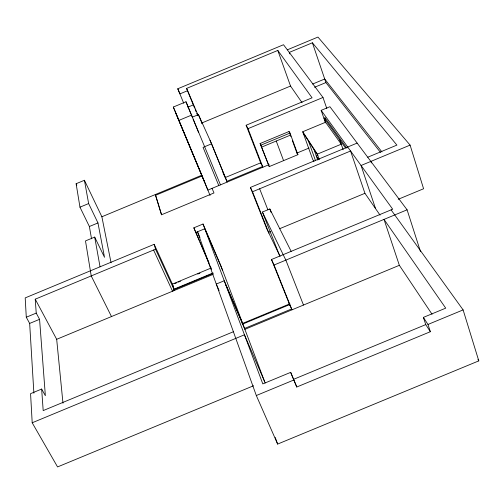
<?xml version="1.0" encoding="UTF-8"?>
<svg xmlns="http://www.w3.org/2000/svg" width="504" height="504" viewBox="0 0 504 504"><rect width="100%" height="100%" fill="white"/><g stroke="black" fill="none" stroke-linecap="round" stroke-linejoin="round"><path stroke-width="0.76" d="M183.739 103.251L177.773 88.773L283.513 44.73L322.995 97.474L326.806 108.555M194.607 108.089L186.587 88.421L277.798 50.431L312.077 97.801L246.147 125.238L260.952 163.579M198.129 115.378L187.608 90.682L179.972 93.864L177.773 88.773M287.324 49.827L317.955 37.069L410.099 145.114L423.581 188.761L398.223 199.282M367.725 157.223L396.906 145.102L312.392 42.79L289.264 52.422L289.787 53.89M269.199 164.6L207.868 190.096L173.326 107.043L185.989 101.77L220.462 184.861M187.872 107.163L193.391 104.863M178.75 120.443L191.785 115.019M192.389 117.136L198.431 114.622L211.623 143.804L227.184 182.064M201.569 123.083L290.531 86.052L302.091 102.715M312.625 84.036L324.702 79.008L381.944 151.931M91.526 238.795L89.378 226.504L79.966 207.169L76.123 183.727L84.426 180.268L101.877 216.77L111.069 262.804M314.565 87.28L325.912 82.562L380.495 152.428M211.623 143.804L203.062 147.37L218.78 185.554M246.147 125.238L248.012 128.665L322.995 97.474M79.966 207.169L88.635 203.566L84.426 180.268M325.496 122.856L321.155 110.351L329.912 106.709L407.093 209.815L420.462 251.502M260.146 143.514L289.031 131.506L290.008 133.062L297.921 154.678L269.243 166.597L260.146 143.514L269.243 166.597M325.565 122.252L302.734 131.746L317.356 154.13L341.246 144.194L325.565 122.252L324.16 118.201L325.042 117.835L346.865 148.138M261.028 145.114L290.008 133.062M261.765 147.048L290.72 135.009M101.877 216.77L201.821 175.209L173.326 107.043M161.595 214.78L155.623 195.281L202.123 175.946M89.378 226.504L97.965 222.938L88.635 203.566M225.2 177.572L260.663 162.83L262.597 166.465L226.876 181.314L210.023 140.263M97.965 222.938L104.511 257.286L94.689 237.101L85.491 240.918L91.224 275.927L111.478 316.556M296.787 153.128L309.053 148.031M280.079 256.391L266.717 228.621L250.406 187.438L357.134 143.086M250.406 187.438L252.51 191.753L350.57 151.005L364.928 193.303L380.073 215.145M154.186 244.314L155.547 249.209L174.434 290.43L172.948 285.308L154.186 244.314L25.2 297.902L26.284 317.23L29.66 323.429L33.888 393.221M211.478 269.356L193.845 227.833L203.036 224.015L220.771 265.457L265.142 383.015M253.581 385.755L57.563 466.931L32.199 422.774L30.568 393.649L41.649 389.056L45.36 395.697L39.57 319.316L36.225 313.097L35.23 299.187L155.547 249.209M195.539 232.596L204.807 228.74L222.642 270.421M410.099 145.114L361.053 165.488L375.587 208.675M279.191 254.552L262.408 212.052L269.81 208.977L291.154 251.351M26.284 317.23L36.225 313.097M29.66 323.429L39.57 319.316M268.582 232.357L270.679 231.487M279.512 228.766L364.928 193.303M211.245 267.977L172.399 284.105L173.88 289.22L213.041 272.96M174.737 283.613L176.898 282.719M178.334 282.12L180.495 281.226M197.757 274.056L199.912 273.162M213.217 273.37L173.111 290.021L173.477 290.827M62.975 403.206L56.681 339.305L213.085 274.384M219.089 290.562L216.266 284.061L224.249 280.753L242.827 324.015L289.624 304.611L289.976 305.487L271.498 259.51L392.698 209.21L321.155 110.351M271.498 259.51L274.056 265.022L407.093 209.815M242.103 323.625L289.869 303.817M233.396 331.739L43.193 410.596L41.649 389.056M244.509 328.482L291.621 308.952L288.968 303.181M432.06 314.257L399.351 265.312L244.887 329.345L225.842 285.025M32.199 422.774L244.446 334.795L264.474 381.245M399.351 265.312L384.01 219.398L445.725 308.146L423.373 317.4L427.978 324.456L430.366 331.708L296.774 387.009L290.676 372.355L262.804 383.897L203.036 224.015M430.366 331.708L425.754 324.601L293.567 379.336L290.676 372.355M391.098 209.878L463.113 309.91L478.8 360.877L277.635 444.081L256.316 395.533L293.863 379.984L296.774 387.009M427.978 324.456L463.113 309.91M324.16 118.201L345.549 148M477.912 359.585L478.8 360.877M303.169 132.949L317.797 155.377M316.216 155.736L318.748 159.642M313.967 161.463L312.719 159.503L302.734 131.746M297.259 153.607L297.921 154.678M35.23 299.187L56.681 339.305M262.408 212.052L285.85 260.127L303.484 305.052M76.123 183.727L76.803 185.126M153.594 250.016L172.526 291.224M186.587 88.421L187.608 90.682M222.938 172.614L224.86 176.898M155.623 195.281L155.295 194.557L161.488 214.786L213.979 192.963L212.064 188.351M193.845 227.833L199.439 240.736M200.012 242.065L200.989 244.32M201.556 245.618L205.966 255.793M206.18 256.29L208.952 262.691M199.968 237.523L197.486 231.783L256.316 395.533M175.997 113.646L204.8 182.549M185.989 101.77L191.066 114.131M191.665 115.586L192.559 117.766M193.158 119.221L198.532 132.306M195.199 109.544L196.094 111.73M196.686 113.186L197.574 115.372M198.431 114.622L202.154 123.77M202.091 175.877L210.061 195.476M274.056 265.022L291.974 309.828M252.51 191.753L268.903 233.169M269.81 208.977L271.24 212.638M259.642 188.786L267.895 209.847M248.012 128.665L262.886 167.221M276.242 141.032L283.582 160.637M289.031 131.506L290.877 136.534M292.452 140.849L296.932 153.071M275.209 437.434L277.635 444.081M308.498 141.12L315.529 160.745M317.356 154.13L319.316 159.642M314.017 149.575L317.772 160.096M277.798 50.431L290.531 86.052M325.042 117.835L325.496 119.152M339.809 140.005L343.155 149.757M312.392 42.79L325.912 82.562M423.373 317.4L425.754 324.601M370.862 161.419L371.354 162.905M94.689 237.101L100.05 266.805"/></g></svg>
